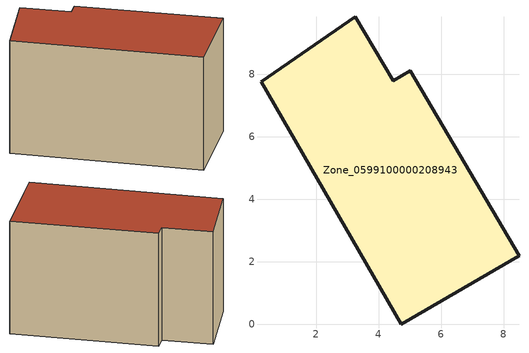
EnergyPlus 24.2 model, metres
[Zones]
Zone_0599100000208943
 floor ground (C_G): 4.46,7.78 5.01,8.1 8.49,2.19 4.72,0 0.24,7.75 3.24,9.83 z0.26
 wall outside (C_F): 5.01,8.1 4.46,7.78 3.24,9.83 0.24,7.75 4.72,0 8.49,2.19 5.01,8.1 z0.26:5.84
 roof outside (C_R): 3.24,9.83 0.24,7.75 4.72,0 8.49,2.19 5.01,8.1 4.46,7.78 z5.84
[BUILDING]
Pand.0599100000208943: North Axis=0; Terrain=City; Loads Convergence Tolerance Value=0.04; Temperature Convergence Tolerance Value=0.4; Solar Distribution=FullExterior; Maximum Number of Warmup Days=25; Minimum Number of Warmup Days=1
[Site:Location]
Rotterdam.The.Hague.AP_ZH_NLD Design_Conditions: Latitude=51.96; Longitude=4.45; Time Zone=1; Elevation=-4.5
[SITE:GROUNDTEMPERATURE:BUILDINGSURFACE]
18, 18, 18, 18, 18, 18, 18, 18, 18, 18, 18, 18
[MATERIAL] Thermal Absorptance=0.9; Solar Absorptance=0.7; Visible Absorptance=0.7
Name | Roughness | Thickness | Conductivity | Density | Specific Heat
G.TC.1946 | MediumSmooth | 0.15 | 1 | 540 | 1210
F.TC.1946 | Rough | 0.3 | 0.857143 | 1920 | 840
R.TC.1946 | MediumRough | 0.2 | 0.909091 | 1500 | 1000
[CONSTRUCTION]
C_G: G.TC.1946
C_F: F.TC.1946
C_R: R.TC.1946
[ZONE]
Zone_0599100000208943: Type=1; Multiplier=1; Ceiling Height=Autocalculate; Volume=Autocalculate; Floor Area=autocalculate; Part of Total Floor Area=Yes
[ZONEINFILTRATION:DESIGNFLOWRATE]
Infil_Zone_0599100000208943: Zone or ZoneList or Space or SpaceList=Zone_0599100000208943; Schedule=AlwaysOn; Design Flow Rate Calculation Method=Flow/Area; Flow Rate per Floor Area=0.003; Constant Term Coefficient=1; Temperature Term Coefficient=0; Velocity Term Coefficient=0; Velocity Squared Term Coefficient=0
[HVACTEMPLATE:ZONE:IDEALLOADSAIRSYSTEM]
Zone_0599100000208943: Maximum Heating Supply Air Temperature=50; Minimum Cooling Supply Air Temperature=13; Maximum Heating Supply Air Humidity Ratio=0.0156; Minimum Cooling Supply Air Humidity Ratio=0.0077; Heating Limit=NoLimit; Cooling Limit=NoLimit; Dehumidification Control Type=ConstantSensibleHeatRatio; Cooling Sensible Heat Ratio=0.7; Dehumidification Setpoint=60; Humidification Control Type=None; Humidification Setpoint=30; Outdoor Air Method=None; Outdoor Air Flow Rate per Person=0.00944; Outdoor Air Flow Rate per Zone Floor Area=0; Outdoor Air Flow Rate per Zone=0; Demand Controlled Ventilation Type=None; Outdoor Air Economizer Type=NoEconomizer; Heat Recovery Type=None; Sensible Heat Recovery Effectiveness=0.7; Latent Heat Recovery Effectiveness=0.65
[ZONECONTROL:THERMOSTAT]
ThermostatControl_Zone_0599100000208943: Zone or ZoneList=Zone_0599100000208943; Control Type Schedule=DualSetpointControlType; Control 1=Thermostat_Zone_0599100000208943; Temperature Difference Between Cutout And Setpoint=0
[THERMOSTATSETPOINT:DUALSETPOINT]
Thermostat_Zone_0599100000208943: Heating Setpoint Temperature Schedule=HeatingSetpoint_Zone_0599100000208943; Cooling Setpoint Temperature Schedule=CoolingSetpoint_Zone_0599100000208943
[SCHEDULE:COMPACT]
HeatingSetpoint_Zone_0599100000208943: Through: 12/31, For: AllDays, Until: 24:00, 21
CoolingSetpoint_Zone_0599100000208943: Through: 12/31, For: AllDays, Until: 24:00, 24
DualSetpointControlType: Through: 12/31, For: AllDays, Until: 24:00, 4
AlwaysOn: Through: 12/31, For: AllDays, Until: 24:00, 1
